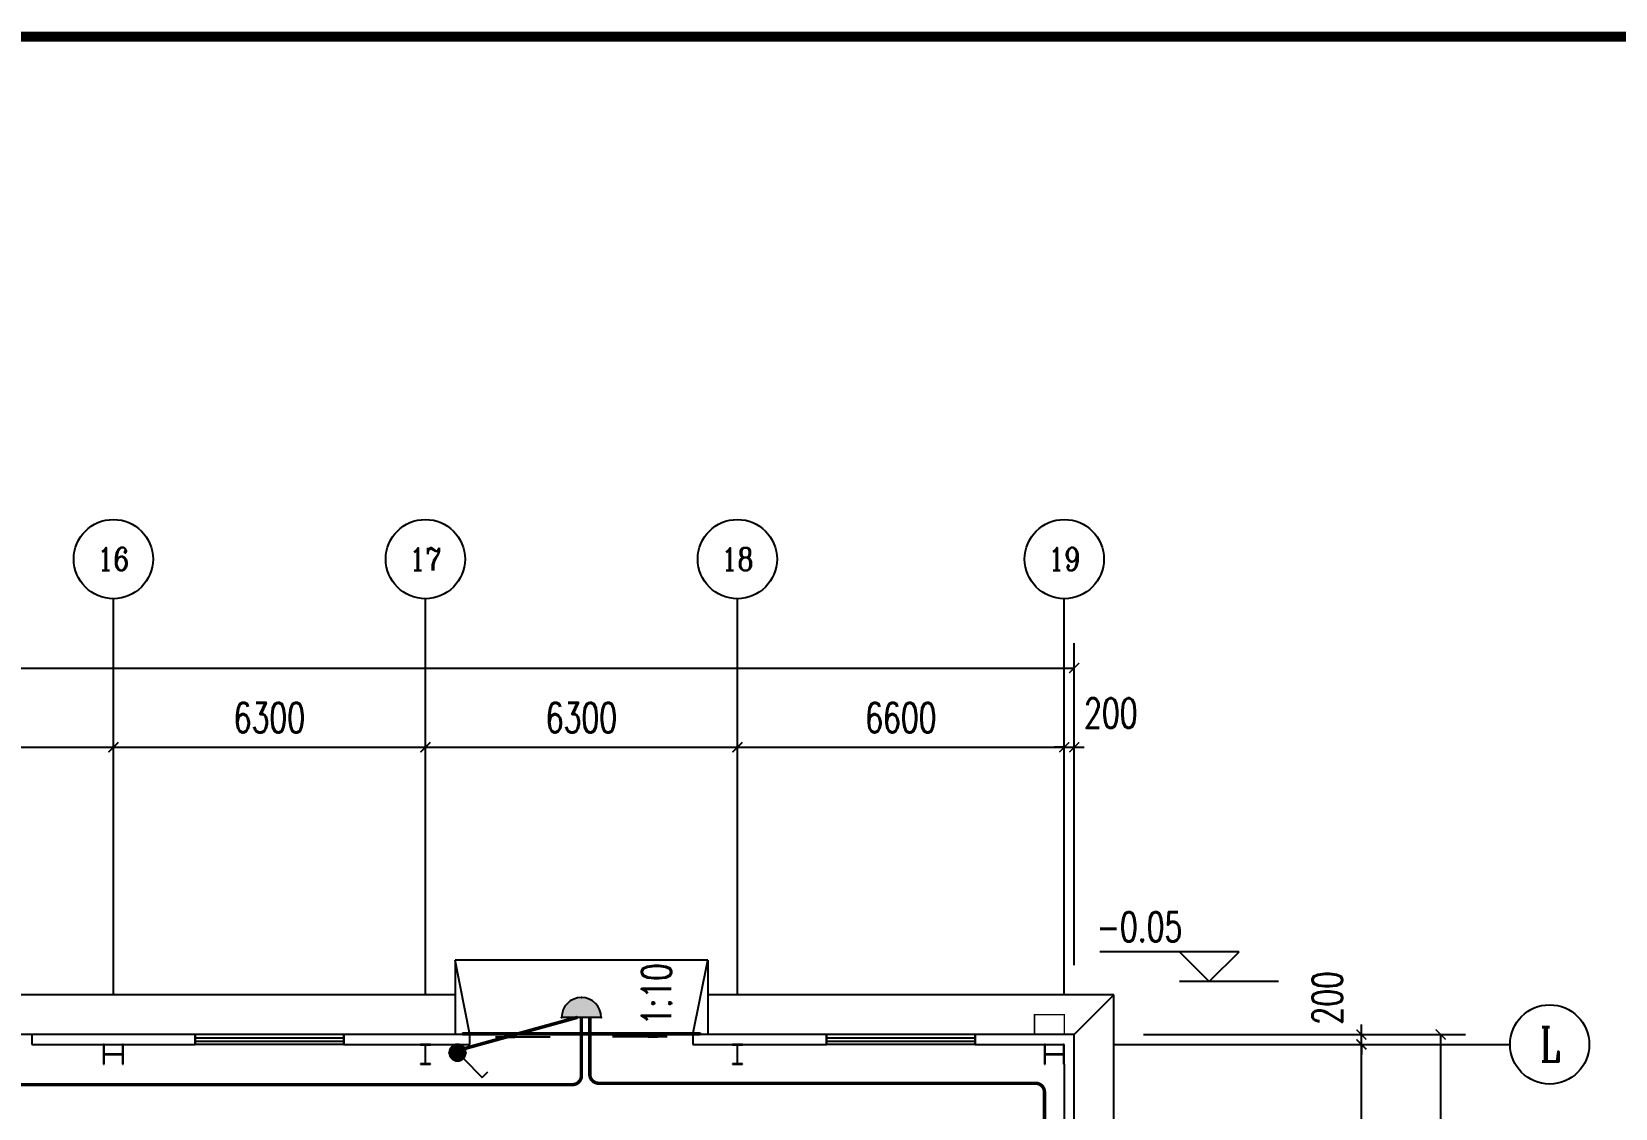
# Model space of a CAD drawing. Extents: x -417156 to 1571408, y 205758 to 1045562.
# Drawn here: x 978774 to 1010750, y 962964 to 984703 of the extents above; entities that cross this region are included whole.
import ezdxf
from ezdxf.enums import TextEntityAlignment as Align

# ---------------------------------------------------------------- set-up
doc = ezdxf.new("R2010")
doc.units = 0
doc.header["$LTSCALE"] = 1000
doc.header["$MEASUREMENT"] = 0
doc.layers.get('0').update_dxf_attribs({"linetype": 'CONTINUOUS'})
doc.layers.get('DEFPOINTS').update_dxf_attribs({"linetype": 'CONTINUOUS'})
for name, color, linetype in [('AXIS', 3, 'CONTINUOUS'), ('AXIS_TEXT', 7, 'CONTINUOUS'), ('COLUMN', 99, 'CONTINUOUS'), ('DIM_ELEV', 3, 'CONTINUOUS'), ('DIM_SYMB', 3, 'CONTINUOUS'), ('EQUIP-照明', 3, 'CONTINUOUS'), ('GROUND', 2, 'CONTINUOUS'), ('PUB_TEXT', 7, 'CONTINUOUS'), ('PUB_TITLE', 4, 'CONTINUOUS'), ('STAIR', 2, 'CONTINUOUS'), ('WALL', 9, 'CONTINUOUS'), ('WINDOW', 99, 'CONTINUOUS'), ('WIRE-照明', 1, 'CONTINUOUS')]:
    doc.layers.add(name, color=color, linetype=linetype)
doc.styles.add('_TCH_AXIS', font='COMPLEX', dxfattribs={"bigfont": 'GBCBIG'})
doc.styles.add('_TCH_DIM', font='SIMPLEX', dxfattribs={"bigfont": 'GBCBIG'})
doc.styles.add('COMPLEX', font='COMPLEX')
doc.styles.add('DIM_FONT', font='SIMPLEX', dxfattribs={"width": 0.7, "bigfont": 'GBCBIG'})
doc.styles.get("Standard").update_dxf_attribs({"font": 'gbenor.shx', "bigfont": 'gbcbig.shx'})
doc.dimstyles.new('DIMN200', dxfattribs={"dimscale": 2, "dimtxt": 300, "dimasz": 100, "dimexe": 250, "dimexo": 300, "dimgap": 150, "dimtad": 1, "dimdec": 0, "dimzin": 0, "dimtxsty": 'DIM_FONT', "dimblk": 'ARCHTICK', "dimcen": 0.09, "dimclrt": 7, "dimazin": 3, "dimtfac": 1, "dimtdec": 0, "dimtix": 1, "dimtmove": 0, "dimatfit": 3, "dimtolj": 1, "dimtzin": 0})

# ---------------------------------------------------------------- blocks, each defined once
blk = doc.blocks.new('_AXISO')
blk.add_circle((0, 0), 0.5)
at = {"layer": 'AXIS_TEXT', "style": 'COMPLEX', "width": 1.041667}
blk.add_attdef('A', text='', height=0.56, dxfattribs=at).set_placement((-0.25, -0.28), (0.25, -0.28), align=Align.FIT)
blk = doc.blocks.new('_ARCHTICK')
at = {"color": 0, "linetype": 'BYBLOCK', "const_width": 0.15}
blk.add_lwpolyline([(-0.5, -0.5), (0.5, 0.5)], dxfattribs=at)
blk = doc.blocks.new('*D72')
at = {"layer": 'AXIS', "color": 0}
for p, q in [((353709, 286158), (360209, 286158)), ((359709, 216158), (359709, 286158)), ((353709, 216158), (360209, 216158))]:
    blk.add_line(p, q, dxfattribs=at)
at = {"layer": 'DEFPOINTS', "color": 0}
for p in [(353109, 286158), (359709, 286158), (353109, 216158)]:
    blk.add_point(p, dxfattribs=at)
at = {"layer": 'AXIS', "color": 0, "xscale": 200, "yscale": 200, "zscale": 200}
for p, rotation in [((359709, 286158), 90), ((359709, 216158), 270)]:
    blk.add_blockref('_ARCHTICK', p, dxfattribs=dict(at, rotation=rotation))
at = {"layer": 'AXIS', "color": 7, "insert": (359109, 251158), "char_height": 600, "attachment_point": 5, "rotation": 90, "style": 'DIM_FONT'}
blk.add_mtext('\\A1;70000', dxfattribs=at)
blk = doc.blocks.new('*D83')
at = {"layer": 'AXIS', "color": 0}
for p, q in [((353709, 285958), (358609, 285958)), ((358109, 279158), (358109, 285958)), ((353709, 279158), (358609, 279158))]:
    blk.add_line(p, q, dxfattribs=at)
at = {"layer": 'DEFPOINTS', "color": 0}
for p in [(353109, 285958), (358109, 285958), (353109, 279158)]:
    blk.add_point(p, dxfattribs=at)
at = {"layer": 'AXIS', "color": 0, "xscale": 200, "yscale": 200, "zscale": 200}
for p, rotation in [((358109, 285958), 90), ((358109, 279158), 270)]:
    blk.add_blockref('_ARCHTICK', p, dxfattribs=dict(at, rotation=rotation))
at = {"layer": 'AXIS', "color": 7, "insert": (357509, 282558), "char_height": 600, "attachment_point": 5, "rotation": 90, "style": 'DIM_FONT'}
blk.add_mtext('\\A1;6800', dxfattribs=at)
blk = doc.blocks.new('*D84')
at = {"layer": 'AXIS', "color": 0}
for p, q in [((358109, 286158), (358109, 286358)), ((353709, 286158), (358609, 286158)), ((353709, 285958), (358609, 285958)), ((358109, 285958), (358109, 286158)), ((358109, 285958), (358109, 285758))]:
    blk.add_line(p, q, dxfattribs=at)
at = {"layer": 'DEFPOINTS', "color": 0}
for p in [(353109, 286158), (353109, 285958), (358109, 286158)]:
    blk.add_point(p, dxfattribs=at)
at = {"layer": 'AXIS', "color": 0, "xscale": 200, "yscale": 200, "zscale": 200}
for p, rotation in [((358109, 286158), 270), ((358109, 285958), 90)]:
    blk.add_blockref('_ARCHTICK', p, dxfattribs=dict(at, rotation=rotation))
at = {"layer": 'AXIS', "color": 7, "insert": (357419, 286898), "char_height": 600, "attachment_point": 5, "rotation": 90, "style": 'DIM_FONT'}
blk.add_mtext('\\A1;200', dxfattribs=at)
blk = doc.blocks.new('$WINLIB2D$00000001')
for p, q in [((-0.5, 0.5), (0.5, 0.5)), ((-0.5, 0.5), (-0.5, -0.5)), ((0.5, -0.5), (0.5, 0.5)), ((0.5, 0.167), (-0.5, 0.167)), ((0.5, -0.167), (-0.5, -0.167)), ((-0.5, -0.5), (0.5, -0.5))]:
    blk.add_line(p, q)
blk = doc.blocks.new('$DORLIB2D$00000130')
at = {"color": 0, "linetype": 'CONTINUOUS'}
for p, q in [((-0.5333, 0.6601), (-0.5333, 0.5127)), ((0, 0.6601), (-0.5333, 0.6601)), ((0, 0.5127), (0, 0.6601)), ((0.5333, 0.6601), (0, 0.6601)), ((0.5333, 0.6601), (0.5333, 0.5127)), ((0, 0.5127), (-0.5333, 0.5127)), ((0.5333, 0.5127), (0, 0.5127)), ((-0.3853, 0.2694), (-0.1396, 0.2694)), ((-0.3853, 0.2694), (-0.2999, 0.2144)), ((-0.2999, 0.2144), (-0.2999, 0.2694)), ((0.3853, 0.2694), (0.1396, 0.2694)), ((0.2999, 0.2144), (0.2999, 0.2694)), ((0.3853, 0.2694), (0.2999, 0.2144))]:
    blk.add_line(p, q, dxfattribs=at)
blk = doc.blocks.new('*D106')
at = {"layer": 'AXIS', "color": 0}
for p, q in [((237909, 287558), (237909, 294058)), ((352309, 287558), (352309, 294058)), ((237909, 293558), (352309, 293558))]:
    blk.add_line(p, q, dxfattribs=at)
at = {"layer": 'DEFPOINTS', "color": 0}
for p in [(352309, 293558), (237909, 286958), (352309, 286958)]:
    blk.add_point(p, dxfattribs=at)
at = {"layer": 'AXIS', "color": 0, "xscale": 200, "yscale": 200, "zscale": 200, "rotation": 180}
blk.add_blockref('_ARCHTICK', (237909, 293558), dxfattribs=at)
at = {"layer": 'AXIS', "color": 0, "xscale": 200, "yscale": 200, "zscale": 200}
blk.add_blockref('_ARCHTICK', (352309, 293558), dxfattribs=at)
at = {"layer": 'AXIS', "color": 7, "insert": (295109, 294158), "char_height": 600, "attachment_point": 5, "style": 'DIM_FONT'}
blk.add_mtext('\\A1;114400', dxfattribs=at)
blk = doc.blocks.new('*D122')
at = {"layer": 'AXIS', "color": 0}
for p, q in [((326609, 287558), (326609, 292458)), ((332909, 287558), (332909, 292458)), ((326609, 291958), (332909, 291958))]:
    blk.add_line(p, q, dxfattribs=at)
at = {"layer": 'DEFPOINTS', "color": 0}
for p in [(332909, 291958), (326609, 286958), (332909, 286958)]:
    blk.add_point(p, dxfattribs=at)
at = {"layer": 'AXIS', "color": 0, "xscale": 200, "yscale": 200, "zscale": 200, "rotation": 180}
blk.add_blockref('_ARCHTICK', (326609, 291958), dxfattribs=at)
at = {"layer": 'AXIS', "color": 0, "xscale": 200, "yscale": 200, "zscale": 200}
blk.add_blockref('_ARCHTICK', (332909, 291958), dxfattribs=at)
at = {"layer": 'AXIS', "color": 7, "insert": (329759, 292558), "char_height": 600, "attachment_point": 5, "style": 'DIM_FONT'}
blk.add_mtext('\\A1;6300', dxfattribs=at)
blk = doc.blocks.new('*D123')
at = {"layer": 'AXIS', "color": 0}
for p, q in [((332909, 287558), (332909, 292458)), ((339209, 287558), (339209, 292458)), ((332909, 291958), (339209, 291958))]:
    blk.add_line(p, q, dxfattribs=at)
at = {"layer": 'DEFPOINTS', "color": 0}
for p in [(339209, 291958), (332909, 286958), (339209, 286958)]:
    blk.add_point(p, dxfattribs=at)
at = {"layer": 'AXIS', "color": 0, "xscale": 200, "yscale": 200, "zscale": 200, "rotation": 180}
blk.add_blockref('_ARCHTICK', (332909, 291958), dxfattribs=at)
at = {"layer": 'AXIS', "color": 0, "xscale": 200, "yscale": 200, "zscale": 200}
blk.add_blockref('_ARCHTICK', (339209, 291958), dxfattribs=at)
at = {"layer": 'AXIS', "color": 7, "insert": (336059, 292558), "char_height": 600, "attachment_point": 5, "style": 'DIM_FONT'}
blk.add_mtext('\\A1;6300', dxfattribs=at)
blk = doc.blocks.new('*D124')
at = {"layer": 'AXIS', "color": 0}
for p, q in [((339209, 287558), (339209, 292458)), ((345509, 287558), (345509, 292458)), ((339209, 291958), (345509, 291958))]:
    blk.add_line(p, q, dxfattribs=at)
at = {"layer": 'DEFPOINTS', "color": 0}
for p in [(345509, 291958), (339209, 286958), (345509, 286958)]:
    blk.add_point(p, dxfattribs=at)
at = {"layer": 'AXIS', "color": 0, "xscale": 200, "yscale": 200, "zscale": 200, "rotation": 180}
blk.add_blockref('_ARCHTICK', (339209, 291958), dxfattribs=at)
at = {"layer": 'AXIS', "color": 0, "xscale": 200, "yscale": 200, "zscale": 200}
blk.add_blockref('_ARCHTICK', (345509, 291958), dxfattribs=at)
at = {"layer": 'AXIS', "color": 7, "insert": (342359, 292558), "char_height": 600, "attachment_point": 5, "style": 'DIM_FONT'}
blk.add_mtext('\\A1;6300', dxfattribs=at)
blk = doc.blocks.new('*D125')
at = {"layer": 'AXIS', "color": 0}
for p, q in [((345509, 287558), (345509, 292458)), ((352109, 287558), (352109, 292458)), ((345509, 291958), (352109, 291958))]:
    blk.add_line(p, q, dxfattribs=at)
at = {"layer": 'DEFPOINTS', "color": 0}
for p in [(352109, 291958), (345509, 286958), (352109, 286958)]:
    blk.add_point(p, dxfattribs=at)
at = {"layer": 'AXIS', "color": 0, "xscale": 200, "yscale": 200, "zscale": 200, "rotation": 180}
blk.add_blockref('_ARCHTICK', (345509, 291958), dxfattribs=at)
at = {"layer": 'AXIS', "color": 0, "xscale": 200, "yscale": 200, "zscale": 200}
blk.add_blockref('_ARCHTICK', (352109, 291958), dxfattribs=at)
at = {"layer": 'AXIS', "color": 7, "insert": (348809, 292558), "char_height": 600, "attachment_point": 5, "style": 'DIM_FONT'}
blk.add_mtext('\\A1;6600', dxfattribs=at)
blk = doc.blocks.new('*D126')
at = {"layer": 'AXIS', "color": 0}
for p, q in [((352109, 287558), (352109, 292458)), ((352309, 287558), (352309, 292458)), ((352109, 291958), (351909, 291958)), ((352109, 291958), (352309, 291958)), ((352309, 291958), (352509, 291958))]:
    blk.add_line(p, q, dxfattribs=at)
at = {"layer": 'DEFPOINTS', "color": 0}
for p in [(352309, 291958), (352109, 286958), (352309, 286958)]:
    blk.add_point(p, dxfattribs=at)
at = {"layer": 'AXIS', "color": 0, "xscale": 200, "yscale": 200, "zscale": 200}
blk.add_blockref('_ARCHTICK', (352109, 291958), dxfattribs=at)
at = {"layer": 'AXIS', "color": 0, "xscale": 200, "yscale": 200, "zscale": 200, "rotation": 180}
blk.add_blockref('_ARCHTICK', (352309, 291958), dxfattribs=at)
at = {"layer": 'AXIS', "color": 7, "insert": (353049, 292648), "char_height": 600, "attachment_point": 5, "style": 'DIM_FONT'}
blk.add_mtext('\\A1;200', dxfattribs=at)
blk = doc.blocks.new('$EQUIP$00001168')
blk.add_line((-0.5, 0), (0.5, 0))
blk.add_arc((0, 0), 0.5, 180, 0)
for p in [(-0.5, 0), (0, 0), (0.5, 0), (0, -0.5)]:
    blk.add_point(p)
for points in [[(0.433, -0.25), (-0.433, -0.25), (0.5, 0), (-0.5, 0)], [(0.25, -0.433), (-0.25, -0.433), (0.433, -0.25), (-0.433, -0.25)], [(0, -0.5), (0, -0.5), (0.25, -0.433), (-0.25, -0.433)]]:
    blk.add_solid(points)
at = {"flags": 9}
blk.add_attdef('A', (0, 0), '', height=0.00002, dxfattribs=at)
blk = doc.blocks.new('$EQUIP$00001962')
for p, q in [((0.147, 0.356), (0.625, 0.833)), ((0.625, 0.833), (0.766, 0.692))]:
    blk.add_line(p, q)
blk.add_circle((0, 0.208), 0.208)
for p in [(0, 0.417), (-0.208, 0.208), (0, 0), (0.208, 0.208)]:
    blk.add_point(p)
for points in [[(0, 0.417), (0, 0.417), (-0.104, 0.389), (0.104, 0.389)], [(-0.18, 0.313), (0.18, 0.313), (-0.208, 0.208), (0.208, 0.208)], [(-0.18, 0.104), (0.18, 0.104), (-0.208, 0.208), (0.208, 0.208)], [(-0.104, 0.389), (0.104, 0.389), (-0.18, 0.313), (0.18, 0.313)], [(-0.104, 0.028), (0.104, 0.028), (-0.18, 0.104), (0.18, 0.104)], [(0, 0), (0, 0), (-0.104, 0.028), (0.104, 0.028)]]:
    blk.add_solid(points)
blk = doc.blocks.new('E22')
at = {"color": 8, "const_width": 30}
blk.add_lwpolyline([(352109, 286157.7), (352109, 286557.7), (351509, 286557.7), (351509, 286157.7)], dxfattribs=at)
at = {"layer": 'AXIS', "color": 8}
for p, q in [((332909, 286957.7), (332909, 294957.7)), ((339209, 286957.7), (339209, 294957.7)), ((345509, 286957.7), (345509, 294957.7)), ((352109, 286957.7), (352109, 294957.7)), ((353109, 285957.7), (361109, 285957.7))]:
    blk.add_line(p, q, dxfattribs=at)
at = {"layer": 'COLUMN', "color": 8}
for p, q in [((332725, 285957.7), (332709, 285957.7)), ((332709, 285957.7), (332709, 285557.7)), ((332725, 285762.7), (332725, 285957.7)), ((333109, 285957.7), (333093, 285957.7)), ((333093, 285957.7), (333093, 285762.7)), ((333109, 285557.7), (333109, 285957.7)), ((339309, 285957.7), (339109, 285957.7)), ((339109, 285957.7), (339109, 285947.7)), ((339109, 285947.7), (339196.8, 285947.7)), ((339196.8, 285947.7), (339201.8, 285942.7)), ((339201.8, 285942.7), (339201.8, 285572.7)), ((339207.8, 285942.7), (339212.8, 285947.7)), ((339207.8, 285572.7), (339207.8, 285942.7)), ((339212.8, 285947.7), (339309, 285947.7)), ((339309, 285947.7), (339309, 285957.7)), ((345609, 285957.7), (345409, 285957.7)), ((345409, 285957.7), (345409, 285947.7)), ((345409, 285947.7), (345496.8, 285947.7)), ((345496.8, 285947.7), (345501.8, 285942.7)), ((345501.8, 285942.7), (345501.8, 285572.7)), ((345507.8, 285942.7), (345512.8, 285947.7)), ((345507.8, 285572.7), (345507.8, 285942.7)), ((345512.8, 285947.7), (345609, 285947.7)), ((345609, 285947.7), (345609, 285957.7)), ((351725, 285957.7), (351709, 285957.7)), ((351709, 285957.7), (351709, 285557.7)), ((351725, 285762.7), (351725, 285957.7)), ((352109, 285957.7), (352093, 285957.7)), ((352093, 285957.7), (352093, 285762.7)), ((352109, 285557.7), (352109, 285957.7)), ((332709, 285557.7), (332725, 285557.7)), ((333093, 285762.7), (332725, 285762.7)), ((332725, 285752.7), (333093, 285752.7)), ((332725, 285557.7), (332725, 285752.7)), ((333093, 285752.7), (333093, 285557.7)), ((333093, 285557.7), (333109, 285557.7)), ((339196.8, 285567.7), (339109, 285567.7)), ((339109, 285567.7), (339109, 285557.7)), ((339109, 285557.7), (339309, 285557.7)), ((339201.8, 285572.7), (339196.8, 285567.7)), ((339212.8, 285567.7), (339207.8, 285572.7)), ((339309, 285567.7), (339212.8, 285567.7)), ((339309, 285557.7), (339309, 285567.7)), ((345496.8, 285567.7), (345409, 285567.7)), ((345409, 285567.7), (345409, 285557.7)), ((345409, 285557.7), (345609, 285557.7)), ((345501.8, 285572.7), (345496.8, 285567.7)), ((345512.8, 285567.7), (345507.8, 285572.7)), ((345609, 285567.7), (345512.8, 285567.7)), ((345609, 285557.7), (345609, 285567.7)), ((351709, 285557.7), (351725, 285557.7)), ((352093, 285762.7), (351725, 285762.7)), ((351725, 285752.7), (352093, 285752.7)), ((351725, 285557.7), (351725, 285752.7)), ((352093, 285752.7), (352093, 285557.7)), ((352093, 285557.7), (352109, 285557.7))]:
    blk.add_line(p, q, dxfattribs=at)
at = {"layer": 'DIM_ELEV', "color": 8}
for p, q in [((355637.4, 287825.5), (352824.4, 287825.5)), ((355037.4, 287225.5), (354437.4, 287825.5)), ((355037.4, 287225.5), (355637.4, 287825.5)), ((356437.4, 287225.5), (354437.4, 287225.5))]:
    blk.add_line(p, q, dxfattribs=at)
at = {"layer": 'DIM_SYMB', "color": 8}
blk.add_lwpolyline([(344384, 286431.4, 0, 0, 0), (344384, 286868.9, 160, 0, 0), (344384, 287468.9, 0, 0, 0)], format="xyseb", dxfattribs=at)
at = {"layer": 'GROUND', "color": 8}
for p, q in [((339808.8, 286957.7), (326008.8, 286957.7)), ((353109, 286957.7), (344908.8, 286957.7)), ((352309, 286157.7), (353109, 286957.7)), ((353109, 271957.7), (353109, 286957.7)), ((339808.8, 286157.7), (326008.8, 286157.7)), ((352309, 286157.7), (344908.8, 286157.7)), ((352309, 271957.7), (352309, 286157.7))]:
    blk.add_line(p, q, dxfattribs=at)
at = {"layer": 'STAIR', "color": 8}
for p, q in [((344908.8, 287657.7), (339808.8, 287657.7)), ((339808.8, 287657.7), (339808.8, 286157.7)), ((340108.8, 286157.7), (339808.8, 287657.7)), ((344608.8, 286157.7), (344908.8, 287657.7)), ((344908.8, 287657.7), (344908.8, 286157.7)), ((344908.8, 286157.7), (339808.8, 286157.7))]:
    blk.add_line(p, q, dxfattribs=at)
at = {"layer": 'WALL', "color": 8}
for p, q in [((333109, 286157.7), (331259, 286157.7)), ((331259, 286157.7), (331259, 285957.7)), ((331259, 285957.7), (332709, 285957.7)), ((332725, 285957.7), (333093, 285957.7)), ((334559, 286157.7), (333109, 286157.7)), ((333109, 285957.7), (334559, 285957.7)), ((334559, 285957.7), (334559, 286157.7)), ((339209, 286157.7), (337559, 286157.7)), ((337559, 286157.7), (337559, 285957.7)), ((337559, 285957.7), (339109, 285957.7)), ((340108.8, 286157.7), (339209, 286157.7)), ((339309, 285957.7), (340108.8, 285957.7)), ((340108.8, 285957.7), (340108.8, 286157.7)), ((345509, 286157.7), (344608.8, 286157.7)), ((344608.8, 286157.7), (344608.8, 285957.7)), ((344608.8, 285957.7), (345409, 285957.7)), ((347309, 286157.7), (345509, 286157.7)), ((345609, 285957.7), (347309, 285957.7)), ((347309, 285957.7), (347309, 286157.7)), ((352309, 286157.7), (350309, 286157.7)), ((350309, 286157.7), (350309, 285957.7)), ((350309, 285957.7), (351709, 285957.7)), ((351725, 285957.7), (352093, 285957.7)), ((352309, 284057.7), (352309, 286157.7)), ((352109, 285557.7), (352109, 284057.7))]:
    blk.add_line(p, q, dxfattribs=at)
at = {"layer": 'AXIS', "color": 8}
ref = blk.add_blockref('_AXISO', (332909, 295757.7), dxfattribs=dict(at, xscale=1600, yscale=1600, zscale=1600))
ref.add_attrib('A', '16', dxfattribs={"layer": 'AXIS_TEXT', "color": 8, "height": 463.84, "style": '_TCH_AXIS'}).set_placement((332588.7, 295525.8), (333229.3, 295525.8), align=Align.FIT)
ref = blk.add_blockref('_AXISO', (339209, 295757.7), dxfattribs=dict(at, xscale=1600, yscale=1600, zscale=1600))
ref.add_attrib('A', '17', dxfattribs={"layer": 'AXIS_TEXT', "color": 8, "height": 454.4, "style": '_TCH_AXIS', "width": 1.034483}).set_placement((338884.4, 295530.5), (339533.6, 295530.5), align=Align.FIT)
ref = blk.add_blockref('_AXISO', (345509, 295757.7), dxfattribs=dict(at, xscale=1600, yscale=1600, zscale=1600))
ref.add_attrib('A', '18', dxfattribs={"layer": 'AXIS_TEXT', "color": 8, "height": 454.4, "style": '_TCH_AXIS', "width": 1.034483}).set_placement((345184.4, 295530.5), (345833.6, 295530.5), align=Align.FIT)
ref = blk.add_blockref('_AXISO', (352109, 295757.7), dxfattribs=dict(at, xscale=1600, yscale=1600, zscale=1600))
ref.add_attrib('A', '19', dxfattribs={"layer": 'AXIS_TEXT', "color": 8, "height": 463.84, "style": '_TCH_AXIS'}).set_placement((351788.7, 295525.8), (352429.3, 295525.8), align=Align.FIT)
ref = blk.add_blockref('_AXISO', (361909, 285957.7), dxfattribs=dict(at, xscale=1600, yscale=1600, zscale=1600))
ref.add_attrib('A', 'L', dxfattribs={"layer": 'AXIS_TEXT', "color": 8, "height": 692.6, "style": '_TCH_AXIS', "width": 0.8}).set_placement((361711.1, 285611.5), (362106.9, 285611.5), align=Align.FIT)
at = {"layer": 'WINDOW', "color": 8, "rotation": 180}
for name, p, xscale, yscale, zscale in [('$DORLIB2D$00000130', (342358.8, 286057.7), 4500, -200, 4500), ('$WINLIB2D$00000001', (336059, 286057.7), 3000, 200, 3000), ('$WINLIB2D$00000001', (348809, 286057.7), 3000, 200, 3000)]:
    blk.add_blockref(name, p, dxfattribs=dict(at, xscale=xscale, yscale=yscale, zscale=zscale))
at = {"layer": 'PUB_TEXT', "color": 7, "style": '_TCH_DIM', "width": 0.705882}
blk.add_text('-0.05', height=595, dxfattribs=at).set_placement((352764.4, 288035.5))
at = {"layer": 'PUB_TEXT', "color": 8, "style": '_TCH_DIM', "width": 0.705882}
blk.add_text('1:10', height=595, rotation=90, dxfattribs=at).set_placement((344174, 286340.1))
at = {"layer": 'AXIS', "color": 8}
for p1, p2, distance, picture, middle in [((237909, 286957.7), (352309, 286957.7), 6600, '*D106', (295109, 294157.7)), ((326609, 286957.7), (332909, 286957.7), 5000, '*D122', (329759, 292557.7)), ((332909, 286957.7), (339209, 286957.7), 5000, '*D123', (336059, 292557.7)), ((339209, 286957.7), (345509, 286957.7), 5000, '*D124', (342359, 292557.7)), ((345509, 286957.7), (352109, 286957.7), 5000, '*D125', (348809, 292557.7)), ((353109, 216157.7), (353109, 286157.7), -6600, '*D72', (359109, 251157.7)), ((353109, 279157.7), (353109, 285957.7), -5000, '*D83', (357509, 282557.7))]:
    dim = blk.add_aligned_dim(p1=p1, p2=p2, distance=distance, dimstyle='DIMN200', dxfattribs=at)
    dim.commit()
    dim.dimension.update_dxf_attribs({"geometry": picture, "text_midpoint": middle})
for base, p1, p2, angle, picture, middle in [((352309, 291957.7), (352109, 286957.7), (352309, 286957.7), 0, '*D126', (353049, 292647.7)), ((358109, 286157.7), (353109, 285957.7), (353109, 286157.7), 90, '*D84', (357419, 286897.7))]:
    dim = blk.add_linear_dim(base=base, p1=p1, p2=p2, angle=angle, dimstyle='DIMN200', dxfattribs=at)
    dim.commit()
    dim.dimension.update_dxf_attribs({"geometry": picture, "text_midpoint": middle, "dimtype": 161})

msp = doc.modelspace()

# ---------------------------------------------------------------- linework, layer by layer
at = {"layer": 'PUB_TITLE', "const_width": 200}
msp.add_lwpolyline([(868197, 869803), (1029397, 869803), (1029397, 984603), (868197, 984603)], close=True, dxfattribs=at)
at = {"layer": 'WIRE-照明', "linetype": 'CONTINUOUS', "const_width": 70}
for points in [[(975228, 963443), (989694, 963443, 0.414214), (989874, 963623), (989874, 964801)], [(1000100, 946954), (999404, 946954, -0.414214), (999224, 947134), (999224, 963290, 0.414214), (999044, 963470), (990224, 963470, -0.414214), (990044, 963650), (990044, 964801)]]:
    msp.add_lwpolyline(points, format="xyb", dxfattribs=at)
msp.add_lwpolyline([(987517, 964171), (989795, 964801)], dxfattribs=at)

# ---------------------------------------------------------------- block references
msp.add_blockref('E22', (647515, 678296))
at = {"layer": 'EQUIP-照明', "yscale": 800, "zscale": 800, "rotation": 180}
for name, p, xscale in [('$EQUIP$00001168', (989874, 964801), 800), ('$EQUIP$00001962', (987373, 964254), -800)]:
    msp.add_blockref(name, p, dxfattribs=dict(at, xscale=xscale))

doc.saveas('drawing.dxf')
